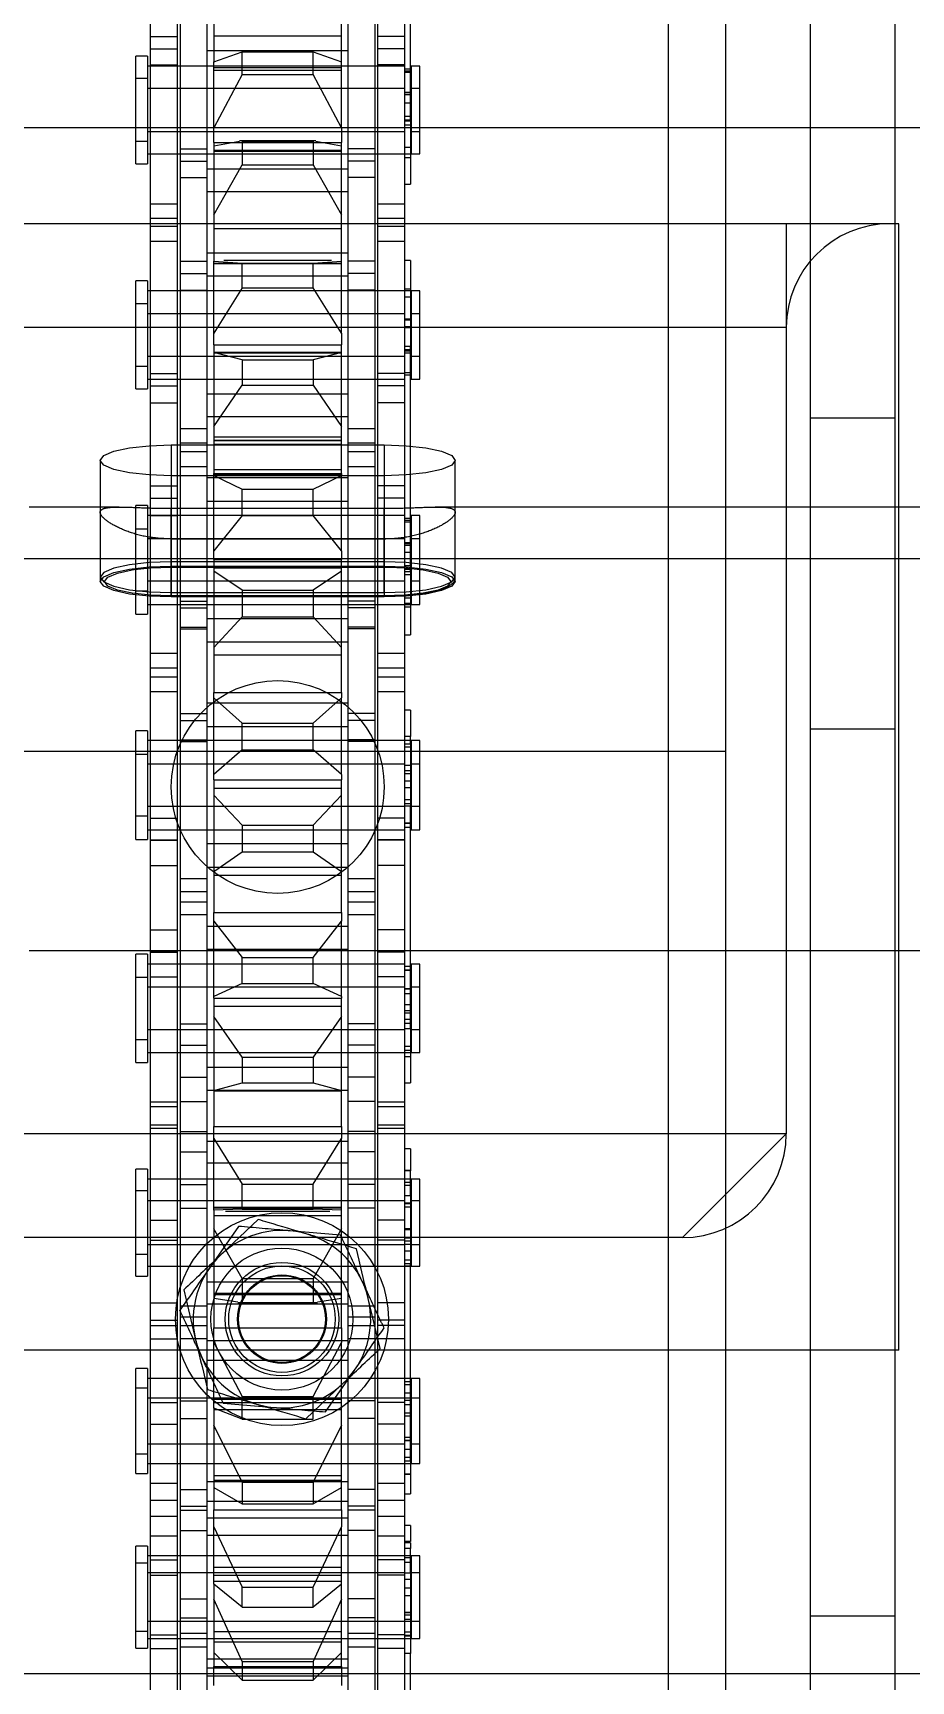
# Model space of a CAD drawing. Header units: metres. Extents: x 0 to 63075, y 0 to 44550.
# Drawn here: x 14010 to 14059.4, y 27252.7 to 27345.6 of the extents above; entities that cross this region are included whole.
import ezdxf

# ---------------------------------------------------------------- set-up
doc = ezdxf.new("R2010")
doc.units = ezdxf.units.M
doc.header["$LTSCALE"] = 75
doc.linetypes.add('HIDDEN2', pattern=[4.7625, 3.175, -1.5875])
for name, color, linetype in [('SDM', 7, 'Continuous'), ('SL1', 8, 'Continuous'), ('SL4', 4, 'Continuous'), ('ST1', 7, 'HIDDEN2')]:
    doc.layers.add(name, color=color, linetype=linetype)

# ---------------------------------------------------------------- blocks, each defined once
blk = doc.blocks.new('A$C1d93b9d1')
at = {"layer": 'SL1'}
for p, q in [((6031.727, 3037.4), (5581.727, 3037.4)), ((6031.727, 3037.4), (5581.727, 3037.4)), ((6031.727, 3013.1), (5581.727, 3013.1)), ((6031.727, 3013.1), (5581.727, 3013.1))]:
    blk.add_line(p, q, dxfattribs=at)
blk = doc.blocks.new('A$C429c7d53')
at = {"layer": 'SL4'}
for p, q in [((328.24, 215), (328.24, 1004.763)), ((337.765, 1004.763), (337.765, 54.76)), ((328.24, 215), (263, 215)), ((328.24, 59.76), (328.24, 215)), ((301.9, 188.616), (299.803, 186.632)), ((297.707, 184.647), (298.377, 181.839)), ((308.773, 181.353), (308.103, 184.161)), ((304.58, 177.384), (306.677, 179.368))]:
    blk.add_line(p, q, dxfattribs=at)
for start, end in [(73.42102, 133.42102), (13.42102, 73.42102), (133.42102, 193.42102), (313.42102, 13.42102), (193.42102, 253.42102), (253.42102, 313.42102)]:
    blk.add_arc((303.24, 183), 5, start, end, dxfattribs=at)
for points, knots in [([(304.667, 187.792), (303.928, 188.012), (302.991, 188.291), (302.09, 188.559), (301.9, 188.616)], [0, 0, 0, 0, 0.788999, 1, 1, 1, 1]), ([(307.433, 186.968), (306.732, 187.177), (305.82, 187.449), (304.884, 187.728), (304.667, 187.792)], [0, 0, 0, 0, 0.768151, 1, 1, 1, 1]), ([(308.103, 184.161), (308.088, 184.227), (307.861, 185.175), (307.64, 186.104), (307.433, 186.968)], [0, 0, 0, 0, 0.070201, 1, 1, 1, 1]), ([(299.803, 186.632), (299.754, 186.585), (299.045, 185.915), (298.352, 185.258), (297.707, 184.647)], [0, 0, 0, 0, 0.070201, 1, 1, 1, 1]), ([(298.377, 181.839), (298.392, 181.773), (298.619, 180.825), (298.84, 179.896), (299.047, 179.032)], [0, 0, 0, 0, 0.070201, 1, 1, 1, 1]), ([(306.677, 179.368), (306.726, 179.415), (307.435, 180.085), (308.128, 180.742), (308.773, 181.353)], [0, 0, 0, 0, 0.070201, 1, 1, 1, 1]), ([(299.047, 179.032), (299.237, 178.975), (300.138, 178.707), (301.074, 178.428), (301.813, 178.208)], [0, 0, 0, 0, 0.2110008, 1, 1, 1, 1]), ([(301.813, 178.208), (302.03, 178.143), (302.967, 177.865), (303.879, 177.593), (304.58, 177.384)], [0, 0, 0, 0, 0.231849, 1, 1, 1, 1])]:
    blk.add_open_spline(points, degree=3, knots=knots, dxfattribs=at)
at = {"layer": 'ST1'}
for p, q in [((325.003, 1004.763), (325.003, 4.763)), ((328.24, 215), (328.24, 1004.763)), ((333.003, 1004.763), (333.003, 4.763)), ((310.489, 250.537), (310.489, 263.237)), ((295.843, 253.712), (295.843, 260.062)), ((297.363, 253.712), (297.363, 260.062)), ((299.4, 259.668), (299.4, 253.873)), ((306.6, 253.873), (306.6, 259.668)), ((308.637, 253.712), (308.637, 260.062)), ((310.157, 253.712), (310.157, 260.062)), ((297.515, 247.362), (297.515, 256.457)), ((299.035, 247.362), (299.035, 256.457)), ((306.965, 247.362), (306.965, 256.457)), ((308.485, 247.362), (308.485, 256.457)), ((295.843, 255.314), (297.363, 255.314)), ((295.843, 254.619), (297.363, 254.619)), ((299.4, 255.337), (306.6, 255.337)), ((310.157, 255.314), (308.637, 255.314)), ((310.157, 254.619), (308.637, 254.619)), ((295, 252.935), (295, 254.197)), ((295.659, 254.197), (295, 254.197)), ((295.659, 254.197), (295.659, 252.935)), ((310.157, 253.644), (295.659, 253.644)), ((295.843, 253.712), (297.363, 253.712)), ((295.843, 244.617), (295.843, 253.712)), ((297.363, 253.644), (295.843, 253.644)), ((297.363, 244.617), (297.363, 253.712)), ((299.035, 253.644), (297.515, 253.644)), ((306.965, 254.497), (299.035, 254.497)), ((306.965, 253.644), (299.035, 253.644)), ((299.4, 253.873), (301, 254.45)), ((299.4, 250.151), (299.4, 253.873)), ((301, 253.158), (301, 254.45)), ((301, 254.45), (305, 254.45)), ((305, 253.158), (305, 254.45)), ((305, 254.45), (306.6, 253.873)), ((306.6, 250.151), (306.6, 253.873)), ((308.485, 253.644), (306.965, 253.644)), ((310.157, 253.712), (308.637, 253.712)), ((308.637, 244.617), (308.637, 253.712)), ((310.157, 253.644), (308.637, 253.644)), ((310.157, 244.617), (310.157, 253.712)), ((310.526, 253.644), (310.526, 252.382)), ((311, 253.644), (310.526, 253.644)), ((311, 252.382), (311, 253.644)), ((295, 248.138), (295, 252.935)), ((295.659, 252.935), (295, 252.935)), ((295.659, 252.935), (295.659, 248.138)), ((299.4, 253.562), (306.6, 253.562)), ((299.4, 253.415), (306.6, 253.415)), ((301, 253.158), (299.4, 250.151)), ((301, 253.158), (305, 253.158)), ((306.6, 250.151), (305, 253.158)), ((310.489, 253.475), (310.157, 253.475)), ((310.489, 253.352), (310.157, 253.352)), ((310.526, 253.275), (310.157, 253.275)), ((310.157, 252.382), (295.659, 252.382)), ((297.363, 252.382), (295.843, 252.382)), ((299.035, 252.382), (297.515, 252.382)), ((306.965, 252.382), (299.035, 252.382)), ((308.485, 252.382), (306.965, 252.382)), ((310.157, 252.382), (308.637, 252.382)), ((310.489, 252.156), (310.157, 252.156)), ((310.489, 252.046), (310.157, 252.046)), ((310.526, 252.013), (310.157, 252.013)), ((310.526, 252.382), (310.526, 248.692)), ((311, 252.382), (310.526, 252.382)), ((311, 248.692), (311, 252.382)), ((310.489, 251.552), (310.157, 251.552)), ((295.659, 249.954), (310.157, 249.954)), ((295.843, 249.954), (297.363, 249.954)), ((297.515, 249.954), (299.035, 249.954)), ((299.035, 249.954), (306.965, 249.954)), ((299.4, 249.324), (299.4, 250.151)), ((306.6, 250.151), (306.6, 249.324)), ((306.965, 249.954), (308.485, 249.954)), ((308.637, 249.954), (310.157, 249.954)), ((310.489, 250.797), (310.157, 250.797)), ((310.489, 250.592), (310.157, 250.592)), ((310.489, 250.537), (310.157, 250.537)), ((310.157, 250.323), (310.526, 250.323)), ((310.489, 250.537), (310.489, 246.985)), ((310.526, 249.954), (311, 249.954)), ((295, 249.4), (295.659, 249.4)), ((300.857, 249.39), (299.4, 249.132)), ((299.4, 249.324), (306.6, 249.324)), ((299.4, 249.324), (299.4, 242.641)), ((305.143, 249.419), (300.857, 249.419)), ((301, 249.416), (305, 249.416)), ((301, 249.416), (301, 248.068)), ((305, 249.416), (305, 248.068)), ((306.6, 249.132), (305.143, 249.39)), ((306.6, 242.641), (306.6, 249.324)), ((310.157, 249.061), (310.526, 249.061)), ((295, 248.138), (295.659, 248.138)), ((295.659, 248.692), (310.157, 248.692)), ((295.843, 248.692), (297.363, 248.692)), ((297.515, 248.979), (299.035, 248.979)), ((297.515, 248.692), (299.035, 248.692)), ((297.515, 248.284), (299.035, 248.284)), ((299.035, 248.692), (306.965, 248.692)), ((299.4, 248.909), (306.6, 248.909)), ((299.4, 248.834), (306.6, 248.834)), ((299.4, 245.251), (301, 248.068)), ((301, 248.068), (305, 248.068)), ((305, 248.068), (306.6, 245.251)), ((308.485, 248.979), (306.965, 248.979)), ((306.965, 248.692), (308.485, 248.692)), ((308.485, 248.284), (306.965, 248.284)), ((308.637, 248.692), (310.489, 248.692)), ((310.489, 248.678), (310.157, 248.678)), ((310.489, 248.473), (310.157, 248.473)), ((310.526, 248.692), (311, 248.692)), ((297.515, 247.362), (299.035, 247.362)), ((297.515, 241.012), (297.515, 247.362)), ((299.035, 247.839), (306.965, 247.839)), ((299.035, 241.012), (299.035, 247.362)), ((308.485, 247.362), (306.965, 247.362)), ((306.965, 241.012), (306.965, 247.362)), ((308.485, 241.012), (308.485, 247.362)), ((299.035, 246.577), (306.965, 246.577)), ((310.157, 246.985), (310.489, 246.985)), ((295.843, 245.879), (297.363, 245.879)), ((308.637, 245.879), (310.157, 245.879)), ((338, 244.75), (262.765, 244.75)), ((297.363, 245.05), (295.843, 245.05)), ((295.843, 243.757), (295.843, 244.617)), ((295.843, 244.617), (297.363, 244.617)), ((297.363, 243.757), (297.363, 244.617)), ((299.4, 244.49), (306.6, 244.49)), ((310.157, 245.05), (308.637, 245.05)), ((308.637, 243.757), (308.637, 244.617)), ((308.637, 244.617), (310.157, 244.617)), ((310.157, 243.757), (310.157, 244.617)), ((331.65, 244.75), (331.65, 238.9)), ((338, 181.25), (338, 244.75)), ((295.843, 234.662), (295.843, 243.757)), ((297.363, 243.757), (295.843, 243.757)), ((297.363, 234.662), (297.363, 243.757)), ((308.637, 234.662), (308.637, 243.757)), ((310.157, 243.757), (308.637, 243.757)), ((310.157, 234.662), (310.157, 243.757)), ((297.515, 242.644), (299.035, 242.644)), ((306.965, 243.09), (299.035, 243.09)), ((299.4, 242.641), (301, 242.538)), ((299.4, 238.587), (299.4, 242.641)), ((299.4, 242.534), (306.6, 242.534)), ((299.4, 242.517), (306.6, 242.517)), ((306.038, 242.683), (299.962, 242.683)), ((301, 241.13), (301, 242.538)), ((301, 242.538), (305, 242.538)), ((305, 242.538), (306.6, 242.641)), ((305, 241.13), (305, 242.538)), ((306.6, 238.587), (306.6, 242.641)), ((308.485, 242.644), (306.965, 242.644)), ((310.489, 242.682), (310.157, 242.682)), ((310.489, 242.682), (310.489, 241.068)), ((297.515, 241.95), (299.035, 241.95)), ((306.965, 241.797), (299.035, 241.797)), ((308.485, 241.95), (306.965, 241.95)), ((295, 240.235), (295, 241.528)), ((295.659, 241.528), (295, 241.528)), ((295.659, 241.528), (295.659, 240.235)), ((310.157, 240.975), (295.659, 240.975)), ((297.363, 240.975), (295.843, 240.975)), ((297.515, 241.012), (299.035, 241.012)), ((297.515, 231.917), (297.515, 241.012)), ((299.035, 240.975), (297.515, 240.975)), ((299.035, 231.917), (299.035, 241.012)), ((306.965, 240.975), (299.035, 240.975)), ((301, 241.13), (299.4, 238.587)), ((301, 241.13), (305, 241.13)), ((306.6, 238.587), (305, 241.13)), ((308.485, 241.012), (306.965, 241.012)), ((306.965, 231.917), (306.965, 241.012)), ((308.485, 240.975), (306.965, 240.975)), ((308.485, 231.917), (308.485, 241.012)), ((310.489, 240.975), (308.637, 240.975)), ((310.489, 241.068), (310.157, 241.068)), ((310.489, 241.068), (310.489, 237.837)), ((310.526, 240.975), (310.526, 239.682)), ((311, 240.975), (310.526, 240.975)), ((311, 239.682), (311, 240.975)), ((295, 235.438), (295, 240.235)), ((295.659, 240.235), (295, 240.235)), ((295.659, 240.235), (295.659, 235.438)), ((310.526, 240.606), (310.157, 240.606)), ((331.65, 238.9), (54.35, 238.9)), ((310.157, 239.682), (295.659, 239.682)), ((297.363, 239.682), (295.843, 239.682)), ((299.035, 239.682), (297.515, 239.682)), ((306.965, 239.682), (299.035, 239.682)), ((308.485, 239.682), (306.965, 239.682)), ((310.157, 239.682), (308.637, 239.682)), ((310.489, 239.377), (310.157, 239.377)), ((310.526, 239.313), (310.157, 239.313)), ((310.489, 238.944), (310.157, 238.944)), ((310.489, 238.883), (310.157, 238.883)), ((310.526, 239.682), (310.526, 235.992)), ((311, 239.682), (310.526, 239.682)), ((311, 235.992), (311, 239.682)), ((331.65, 238.9), (331.65, 193.45)), ((299.4, 237.918), (299.4, 238.587)), ((299.4, 237.918), (306.6, 237.918)), ((299.4, 237.918), (299.4, 230.663)), ((306.6, 238.587), (306.6, 237.918)), ((306.6, 230.663), (306.6, 237.918)), ((295.659, 237.285), (310.157, 237.285)), ((295.843, 237.285), (297.363, 237.285)), ((297.515, 237.285), (299.035, 237.285)), ((299.035, 237.285), (306.965, 237.285)), ((306.6, 237.488), (299.4, 237.488)), ((301, 237.089), (299.4, 237.486)), ((299.4, 237.47), (306.6, 237.47)), ((301, 237.089), (305, 237.089)), ((301, 237.089), (301, 235.645)), ((306.6, 237.486), (305, 237.089)), ((305, 237.089), (305, 235.645)), ((306.965, 237.285), (308.485, 237.285)), ((308.637, 237.285), (310.157, 237.285)), ((310.489, 237.837), (310.157, 237.837)), ((310.157, 237.654), (310.526, 237.654)), ((310.489, 237.576), (310.157, 237.576)), ((310.489, 237.453), (310.157, 237.453)), ((310.489, 225.137), (310.489, 237.837)), ((310.526, 237.285), (311, 237.285)), ((295, 236.731), (295.659, 236.731)), ((295.659, 235.992), (310.157, 235.992)), ((295.843, 236.31), (297.363, 236.31)), ((295.843, 235.992), (297.363, 235.992)), ((297.515, 235.992), (299.035, 235.992)), ((299.035, 235.992), (306.965, 235.992)), ((306.965, 235.992), (308.485, 235.992)), ((310.157, 236.31), (308.637, 236.31)), ((308.637, 235.992), (310.157, 235.992)), ((310.157, 236.361), (310.526, 236.361)), ((310.489, 236.218), (310.157, 236.218)), ((310.526, 235.992), (311, 235.992)), ((295, 235.438), (295.659, 235.438)), ((295.843, 235.615), (297.363, 235.615)), ((299.035, 235.17), (306.965, 235.17)), ((299.4, 233.329), (301, 235.645)), ((301, 235.645), (305, 235.645)), ((305, 235.645), (306.6, 233.329)), ((310.157, 235.615), (308.637, 235.615)), ((295.843, 234.662), (297.363, 234.662)), ((295.843, 228.312), (295.843, 234.662)), ((297.363, 228.312), (297.363, 234.662)), ((310.157, 234.662), (308.637, 234.662)), ((308.637, 228.312), (308.637, 234.662)), ((310.157, 228.312), (310.157, 234.662)), ((297.515, 233.21), (299.035, 233.21)), ((299.035, 233.877), (306.965, 233.877)), ((306.965, 233.21), (308.485, 233.21)), ((337.765, 233.783), (333.003, 233.783)), ((297, 232.281), (297, 225.447)), ((297, 232.281), (309, 232.281)), ((299.035, 232.38), (297.515, 232.38)), ((299.4, 232.736), (306.6, 232.736)), ((306.6, 232.526), (299.4, 232.526)), ((306.6, 232.52), (299.4, 232.52)), ((299.4, 232.33), (306.6, 232.33)), ((308.485, 232.38), (306.965, 232.38)), ((309, 232.281), (309, 225.447)), ((293, 231.414), (293, 224.581)), ((297.515, 231.057), (297.515, 231.917)), ((297.515, 231.917), (299.035, 231.917)), ((299.035, 231.057), (299.035, 231.917)), ((306.965, 231.057), (306.965, 231.917)), ((306.965, 231.917), (308.485, 231.917)), ((308.485, 231.057), (308.485, 231.917)), ((313, 224.581), (313, 231.414)), ((309, 230.547), (297, 230.547)), ((297, 230.547), (297, 223.768)), ((297.515, 221.921), (297.515, 231.057)), ((299.035, 231.057), (297.515, 231.057)), ((299.035, 221.921), (299.035, 231.057)), ((306.965, 230.42), (299.035, 230.42)), ((299.4, 230.894), (306.6, 230.894)), ((299.4, 230.663), (306.6, 230.663)), ((299.4, 230.561), (299.4, 230.663)), ((306.6, 230.596), (299.4, 230.596)), ((299.4, 230.561), (301, 229.781)), ((299.4, 226.305), (299.4, 230.561)), ((305, 229.781), (306.6, 230.561)), ((306.6, 230.663), (306.6, 230.561)), ((306.6, 226.305), (306.6, 230.561)), ((306.965, 221.921), (306.965, 231.057)), ((308.485, 231.057), (306.965, 231.057)), ((308.485, 221.921), (308.485, 231.057)), ((309, 230.547), (309, 223.768)), ((295.843, 229.975), (297.363, 229.975)), ((301, 228.304), (301, 229.781)), ((301, 229.781), (305, 229.781)), ((305, 228.304), (305, 229.781)), ((310.157, 229.975), (308.637, 229.975)), ((294.064, 228.783), (289, 228.783)), ((295, 227.535), (295, 228.859)), ((295.659, 228.859), (295, 228.859)), ((295.659, 228.859), (295.659, 227.535)), ((295.843, 229.28), (297.363, 229.28)), ((297, 228.711), (309, 228.711)), ((297, 225.691), (297, 228.711)), ((306.965, 229.097), (299.035, 229.097)), ((299.4, 228.711), (306.6, 228.711)), ((310.157, 229.28), (308.637, 229.28)), ((309, 225.691), (309, 228.711)), ((380.565, 228.783), (311.869, 228.783)), ((293, 228.485), (293, 224.825)), ((310.157, 228.305), (295.659, 228.305)), ((295.843, 228.312), (297.363, 228.312)), ((295.843, 219.217), (295.843, 228.312)), ((297.363, 228.305), (295.843, 228.305)), ((297.363, 219.217), (297.363, 228.312)), ((299.035, 228.305), (297.515, 228.305)), ((306.965, 228.305), (299.035, 228.305)), ((301, 228.304), (299.4, 226.305)), ((301, 228.304), (305, 228.304)), ((306.6, 226.305), (305, 228.304)), ((308.485, 228.305), (306.965, 228.305)), ((310.157, 228.312), (308.637, 228.312)), ((308.637, 219.217), (308.637, 228.312)), ((310.157, 228.305), (308.637, 228.305)), ((310.157, 219.217), (310.157, 228.312)), ((310.489, 228.137), (310.157, 228.137)), ((310.489, 228.014), (310.157, 228.014)), ((310.526, 227.936), (310.157, 227.936)), ((310.526, 228.305), (310.526, 226.982)), ((311, 228.305), (310.526, 228.305)), ((311, 226.982), (311, 228.305)), ((313, 224.825), (313, 228.485)), ((295, 222.738), (295, 227.535)), ((295.659, 227.535), (295, 227.535)), ((295.659, 227.535), (295.659, 222.738)), ((310.157, 226.982), (295.659, 226.982)), ((297.363, 226.982), (295.843, 226.982)), ((309, 226.977), (297, 226.977)), ((297, 223.958), (297, 226.977)), ((299.035, 226.982), (297.515, 226.982)), ((306.965, 226.982), (299.035, 226.982)), ((306.6, 226.977), (299.4, 226.977)), ((308.485, 226.982), (306.965, 226.982)), ((310.157, 226.982), (308.637, 226.982)), ((309, 223.958), (309, 226.977)), ((310.489, 226.756), (310.157, 226.756)), ((310.489, 226.707), (310.157, 226.707)), ((310.526, 226.982), (310.526, 223.292)), ((311, 226.982), (310.526, 226.982)), ((311, 223.292), (311, 226.982)), ((299.4, 225.817), (299.4, 226.305)), ((299.4, 225.817), (306.6, 225.817)), ((299.4, 225.817), (299.4, 218.329)), ((306.6, 226.305), (306.6, 225.817)), ((306.6, 218.329), (306.6, 225.817)), ((310.526, 226.613), (310.157, 226.613)), ((310.489, 226.213), (310.157, 226.213)), ((297, 225.393), (297, 225.691)), ((309, 225.691), (297, 225.691)), ((297, 225.447), (309, 225.447)), ((297, 225.393), (309, 225.393)), ((299.4, 225.35), (306.6, 225.35)), ((301, 224.093), (299.4, 225.159)), ((306.6, 225.159), (305, 224.093)), ((309, 225.691), (309, 225.393)), ((309, 225.393), (309.72, 225.378)), ((310.489, 225.459), (310.157, 225.459)), ((310.489, 225.253), (310.157, 225.253)), ((310.489, 225.137), (310.157, 225.137)), ((310.157, 224.984), (310.526, 224.984)), ((310.489, 225.137), (310.489, 221.585)), ((295, 224.062), (295.659, 224.062)), ((295.659, 224.615), (310.157, 224.615)), ((295.843, 224.615), (297.363, 224.615)), ((297, 223.958), (309, 223.958)), ((297, 223.768), (297, 223.958)), ((297.515, 224.615), (299.035, 224.615)), ((299.035, 224.615), (306.965, 224.615)), ((301, 224.093), (301, 222.599)), ((301, 224.093), (305, 224.093)), ((305, 224.093), (305, 222.599)), ((306.965, 224.615), (308.485, 224.615)), ((308.637, 224.615), (310.157, 224.615)), ((309, 223.958), (309, 223.768)), ((310.526, 224.615), (311, 224.615)), ((295.659, 223.292), (310.157, 223.292)), ((295.843, 223.292), (297.363, 223.292)), ((297, 223.768), (297, 223.762)), ((309, 223.768), (297, 223.768)), ((297, 223.762), (309, 223.762)), ((297, 223.762), (297, 223.714)), ((309, 223.714), (297, 223.714)), ((297.515, 223.482), (299.035, 223.482)), ((297.515, 223.292), (299.035, 223.292)), ((297.515, 223.094), (299.035, 223.094)), ((299.035, 223.292), (306.965, 223.292)), ((308.485, 223.482), (306.965, 223.482)), ((306.965, 223.292), (308.485, 223.292)), ((308.485, 223.094), (306.965, 223.094)), ((308.637, 223.292), (310.489, 223.292)), ((309, 223.762), (309, 223.768)), ((309, 223.762), (309, 223.714)), ((310.157, 223.661), (310.526, 223.661)), ((310.489, 223.34), (310.157, 223.34)), ((310.489, 223.135), (310.157, 223.135)), ((310.526, 223.292), (311, 223.292)), ((295, 222.738), (295.659, 222.738)), ((299.035, 222.5), (306.965, 222.5)), ((299.4, 220.858), (301, 222.599)), ((301, 222.599), (305, 222.599)), ((305, 222.599), (306.6, 220.858)), ((297.515, 222.003), (299.035, 222.003)), ((297.515, 221.921), (299.035, 221.921)), ((297.515, 215.571), (297.515, 221.921)), ((299.035, 215.571), (299.035, 221.921)), ((299.035, 221.177), (306.965, 221.177)), ((308.485, 222.003), (306.965, 222.003)), ((308.485, 221.921), (306.965, 221.921)), ((306.965, 215.571), (306.965, 221.921)), ((308.485, 215.571), (308.485, 221.921)), ((310.157, 221.585), (310.489, 221.585)), ((295.843, 220.54), (297.363, 220.54)), ((299.4, 220.453), (306.6, 220.453)), ((308.637, 220.54), (310.157, 220.54)), ((297.363, 219.69), (295.843, 219.69)), ((310.157, 219.69), (308.637, 219.69)), ((295.843, 218.357), (295.843, 219.217)), ((295.843, 219.217), (297.363, 219.217)), ((295.843, 208.578), (295.843, 218.357)), ((297.363, 218.357), (295.843, 218.357)), ((297.363, 218.357), (297.363, 219.217)), ((297.363, 208.578), (297.363, 218.357)), ((308.637, 218.357), (308.637, 219.217)), ((308.637, 219.217), (310.157, 219.217)), ((308.637, 208.578), (308.637, 218.357)), ((310.157, 218.357), (308.637, 218.357)), ((310.157, 218.357), (310.157, 219.217)), ((310.157, 208.578), (310.157, 218.357)), ((306.965, 217.73), (299.035, 217.73)), ((299.4, 218.329), (306.6, 218.329)), ((299.4, 218.022), (299.4, 218.329)), ((299.4, 218.022), (301, 216.591)), ((299.4, 213.702), (299.4, 218.022)), ((305, 216.591), (306.6, 218.022)), ((306.6, 218.329), (306.6, 218.022)), ((306.6, 213.702), (306.6, 218.022)), ((297.515, 217.136), (299.035, 217.136)), ((297.515, 216.749), (299.035, 216.749)), ((301, 215.091), (301, 216.591)), ((301, 216.591), (305, 216.591)), ((305, 215.091), (305, 216.591)), ((308.485, 217.136), (306.965, 217.136)), ((308.485, 216.749), (306.965, 216.749)), ((310.489, 217.322), (310.157, 217.322)), ((310.489, 217.322), (310.489, 215.847)), ((295, 214.811), (295, 216.168)), ((295.659, 216.168), (295, 216.168)), ((295.659, 216.168), (295.659, 214.836)), ((310.157, 215.615), (295.659, 215.615)), ((297.363, 215.615), (295.843, 215.615)), ((297.515, 215.653), (299.035, 215.653)), ((299.035, 215.615), (297.515, 215.615)), ((297.515, 215.571), (299.035, 215.571)), ((297.515, 206.517), (297.515, 215.571)), ((306.965, 216.397), (299.035, 216.397)), ((306.965, 215.615), (299.035, 215.615)), ((299.035, 206.517), (299.035, 215.571)), ((308.485, 215.653), (306.965, 215.653)), ((308.485, 215.615), (306.965, 215.615)), ((308.485, 215.571), (306.965, 215.571)), ((306.965, 206.517), (306.965, 215.571)), ((308.485, 206.517), (308.485, 215.571)), ((310.489, 215.615), (308.637, 215.615)), ((310.489, 215.847), (310.157, 215.847)), ((310.489, 215.423), (310.489, 215.847)), ((310.526, 215.615), (310.526, 214.282)), ((311, 215.615), (310.526, 215.615)), ((311, 214.263), (311, 215.615)), ((333.003, 216.283), (337.765, 216.283)), ((295, 214.811), (295, 214.836)), ((295.659, 214.836), (295, 214.836)), ((295, 210.039), (295, 214.811)), ((295.659, 214.836), (295.659, 210.039)), ((301, 215.091), (299.4, 213.702)), ((301, 215.091), (305, 215.091)), ((306.6, 213.702), (305, 215.091)), ((310.489, 215.423), (310.157, 215.423)), ((310.526, 215.246), (310.157, 215.246)), ((310.489, 215.423), (310.489, 211.927)), ((310.157, 214.282), (295.659, 214.282)), ((297.363, 214.282), (295.843, 214.282)), ((299.035, 214.282), (297.515, 214.282)), ((306.965, 214.282), (299.035, 214.282)), ((299.4, 213.409), (299.4, 213.702)), ((306.6, 213.702), (306.6, 213.409)), ((308.485, 214.282), (306.965, 214.282)), ((310.157, 214.282), (308.637, 214.282)), ((310.489, 214.214), (310.157, 214.214)), ((310.526, 213.913), (310.157, 213.913)), ((310.489, 213.745), (310.157, 213.745)), ((310.526, 214.282), (310.526, 210.592)), ((311, 214.282), (310.526, 214.282)), ((311, 214.263), (311, 214.282)), ((311, 210.592), (311, 214.263)), ((299.4, 213.409), (306.6, 213.409)), ((299.4, 213.409), (299.4, 205.929)), ((299.4, 212.939), (306.6, 212.939)), ((306.6, 205.929), (306.6, 213.409)), ((310.489, 213.326), (310.157, 213.326)), ((310.489, 213.321), (310.157, 213.321)), ((310.489, 212.947), (310.157, 212.947)), ((295.659, 211.925), (310.157, 211.925)), ((295.843, 211.925), (297.363, 211.925)), ((297.515, 211.925), (299.035, 211.925)), ((299.035, 211.925), (306.965, 211.925)), ((301, 210.846), (299.4, 212.546)), ((306.6, 212.546), (305, 210.846)), ((306.965, 211.925), (308.485, 211.925)), ((308.637, 211.925), (310.157, 211.925)), ((310.157, 212.294), (310.526, 212.294)), ((310.489, 212.274), (310.157, 212.274)), ((310.489, 212.053), (310.157, 212.053)), ((310.489, 211.927), (310.157, 211.927)), ((310.489, 199.359), (310.489, 211.927)), ((310.526, 211.925), (311, 211.925)), ((295, 211.371), (295.659, 211.371)), ((295.843, 211.244), (297.363, 211.244)), ((310.157, 211.244), (308.637, 211.244)), ((310.489, 210.962), (310.157, 210.962)), ((310.157, 210.961), (310.526, 210.961)), ((295, 210.039), (295.659, 210.039)), ((295.659, 210.592), (310.157, 210.592)), ((295.843, 210.592), (297.363, 210.592)), ((295.843, 210.012), (297.363, 210.012)), ((295.843, 209.996), (297.363, 209.996)), ((297.515, 210.592), (299.035, 210.592)), ((299.035, 210.592), (306.965, 210.592)), ((301, 210.846), (301, 209.351)), ((301, 210.846), (305, 210.846)), ((305, 210.846), (305, 209.351)), ((306.965, 210.592), (308.485, 210.592)), ((308.637, 210.592), (310.157, 210.592)), ((310.157, 210.012), (308.637, 210.012)), ((310.157, 209.996), (308.637, 209.996)), ((310.489, 210.708), (310.157, 210.708)), ((310.526, 210.592), (311, 210.592)), ((299.035, 209.81), (306.965, 209.81)), ((299.4, 208.241), (301, 209.351)), ((301, 209.351), (305, 209.351)), ((305, 209.351), (306.6, 208.241)), ((295.843, 208.578), (297.363, 208.578)), ((295.843, 202.294), (295.843, 208.578)), ((297.363, 202.294), (297.363, 208.578)), ((299.035, 208.477), (306.965, 208.477)), ((310.157, 208.578), (308.637, 208.578)), ((308.637, 202.294), (308.637, 208.578)), ((310.157, 202.294), (310.157, 208.578)), ((297.515, 207.85), (299.035, 207.85)), ((299.4, 208.036), (306.6, 208.036)), ((306.965, 207.85), (308.485, 207.85)), ((299.035, 207.089), (297.515, 207.089)), ((297.515, 205.789), (297.515, 206.517)), ((297.515, 206.517), (299.035, 206.517)), ((299.035, 205.789), (299.035, 206.517)), ((308.485, 207.089), (306.965, 207.089)), ((306.965, 205.789), (306.965, 206.517)), ((306.965, 206.517), (308.485, 206.517)), ((308.485, 205.789), (308.485, 206.517)), ((297.515, 195.27), (297.515, 205.789)), ((299.035, 205.789), (297.515, 205.789)), ((299.035, 195.27), (299.035, 205.789)), ((299.4, 205.929), (306.6, 205.929)), ((299.4, 205.428), (299.4, 205.929)), ((299.4, 205.428), (301, 203.391)), ((299.4, 201.182), (299.4, 205.428)), ((305, 203.391), (306.6, 205.428)), ((306.6, 205.929), (306.6, 205.428)), ((306.6, 201.182), (306.6, 205.428)), ((306.965, 195.27), (306.965, 205.789)), ((308.485, 205.789), (306.965, 205.789)), ((308.485, 195.27), (308.485, 205.789)), ((295.843, 204.944), (297.363, 204.944)), ((306.965, 205.129), (299.035, 205.129)), ((310.157, 204.944), (308.637, 204.944)), ((289, 203.783), (380.565, 203.783)), ((295, 202.242), (295, 203.568)), ((295.659, 203.568), (295, 203.568)), ((295.659, 203.568), (295.659, 202.242)), ((295.843, 203.728), (297.363, 203.728)), ((295.843, 203.695), (297.363, 203.695)), ((306.965, 203.829), (299.035, 203.829)), ((299.4, 203.783), (306.6, 203.783)), ((310.157, 203.728), (308.637, 203.728)), ((310.157, 203.695), (308.637, 203.695)), ((310.157, 203.014), (295.659, 203.014)), ((297.363, 203.014), (295.843, 203.014)), ((299.035, 203.014), (297.515, 203.014)), ((306.965, 203.014), (299.035, 203.014)), ((301, 201.917), (301, 203.391)), ((301, 203.391), (305, 203.391)), ((305, 201.917), (305, 203.391)), ((308.485, 203.014), (306.965, 203.014)), ((310.157, 203.014), (308.637, 203.014)), ((310.489, 202.886), (310.157, 202.886)), ((310.489, 202.665), (310.157, 202.665)), ((310.526, 202.645), (310.157, 202.645)), ((310.526, 203.014), (310.526, 201.714)), ((311, 203.014), (310.526, 203.014)), ((311, 201.695), (311, 203.014)), ((295, 202.242), (295, 202.267)), ((295.659, 202.267), (295, 202.267)), ((295, 197.47), (295, 202.242)), ((295.659, 202.267), (295.659, 197.47)), ((310.157, 201.714), (295.659, 201.714)), ((295.843, 202.294), (297.363, 202.294)), ((295.843, 193.949), (295.843, 202.294)), ((297.363, 201.714), (295.843, 201.714)), ((297.363, 193.949), (297.363, 202.294)), ((299.035, 201.714), (297.515, 201.714)), ((306.965, 201.714), (299.035, 201.714)), ((301, 201.917), (299.4, 201.182)), ((301, 201.917), (305, 201.917)), ((306.6, 201.182), (305, 201.917)), ((308.485, 201.714), (306.965, 201.714)), ((310.157, 202.294), (308.637, 202.294)), ((308.637, 193.949), (308.637, 202.294)), ((310.157, 201.714), (308.637, 201.714)), ((310.157, 193.949), (310.157, 202.294)), ((310.489, 201.613), (310.157, 201.613)), ((310.526, 201.714), (310.526, 198.024)), ((311, 201.714), (310.526, 201.714)), ((311, 201.695), (311, 201.714)), ((311, 198.024), (311, 201.695)), ((299.4, 201.094), (299.4, 201.182)), ((299.4, 201.094), (306.6, 201.094)), ((299.4, 201.094), (299.4, 193.862)), ((306.6, 201.182), (306.6, 201.094)), ((306.6, 193.862), (306.6, 201.094)), ((310.489, 201.598), (310.157, 201.598)), ((310.526, 201.345), (310.157, 201.345)), ((310.489, 201.344), (310.157, 201.344)), ((310.489, 200.726), (310.157, 200.726)), ((299.4, 200.635), (306.6, 200.635)), ((301, 197.773), (299.4, 200.054)), ((306.6, 200.054), (305, 197.773)), ((310.489, 200.379), (310.157, 200.379)), ((310.489, 200.255), (310.157, 200.255)), ((310.489, 199.887), (310.157, 199.887)), ((295.659, 199.324), (310.157, 199.324)), ((295.843, 199.324), (297.363, 199.324)), ((297.515, 199.64), (299.035, 199.64)), ((297.515, 199.324), (299.035, 199.324)), ((299.035, 199.324), (306.965, 199.324)), ((308.485, 199.64), (306.965, 199.64)), ((306.965, 199.324), (308.485, 199.324)), ((308.637, 199.324), (310.157, 199.324)), ((310.157, 199.693), (310.526, 199.693)), ((310.489, 199.359), (310.157, 199.359)), ((310.489, 199.359), (310.489, 196.317)), ((310.526, 199.324), (311, 199.324)), ((295, 198.771), (295.659, 198.771)), ((295.659, 198.024), (310.157, 198.024)), ((295.843, 198.024), (297.363, 198.024)), ((297.515, 198.447), (299.035, 198.447)), ((297.515, 198.024), (299.035, 198.024)), ((299.035, 198.024), (306.965, 198.024)), ((308.485, 198.447), (306.965, 198.447)), ((306.965, 198.024), (308.485, 198.024)), ((308.637, 198.024), (310.489, 198.024)), ((310.157, 198.393), (310.526, 198.393)), ((310.489, 198.148), (310.157, 198.148)), ((310.526, 198.024), (311, 198.024)), ((295, 197.47), (295.659, 197.47)), ((299.035, 197.209), (306.965, 197.209)), ((301, 197.773), (301, 196.325)), ((301, 197.773), (305, 197.773)), ((305, 197.773), (305, 196.325)), ((310.489, 197.78), (310.157, 197.78)), ((297.515, 196.641), (299.035, 196.641)), ((299.4, 195.882), (301, 196.325)), ((301, 196.325), (305, 196.325)), ((305, 196.325), (306.6, 195.882)), ((308.485, 196.641), (306.965, 196.641)), ((310.157, 196.317), (310.489, 196.317)), ((295.843, 195.249), (297.363, 195.249)), ((297.515, 195.27), (299.035, 195.27)), ((297.515, 189.249), (297.515, 195.27)), ((299.035, 195.909), (306.965, 195.909)), ((299.035, 189.249), (299.035, 195.27)), ((299.4, 195.884), (306.6, 195.884)), ((299.4, 195.875), (306.6, 195.875)), ((308.485, 195.27), (306.965, 195.27)), ((306.965, 189.249), (306.965, 195.27)), ((308.485, 189.249), (308.485, 195.27)), ((308.637, 195.249), (310.157, 195.249)), ((297.363, 194.975), (295.843, 194.975)), ((310.157, 194.975), (308.637, 194.975)), ((331.65, 193.45), (54.35, 193.45)), ((295.843, 193.748), (295.843, 193.949)), ((295.843, 193.949), (297.363, 193.949)), ((295.843, 182.637), (295.843, 193.748)), ((297.363, 193.748), (295.843, 193.748)), ((297.363, 193.748), (297.363, 193.949)), ((297.363, 182.637), (297.363, 193.748)), ((297.515, 193.583), (299.035, 193.583)), ((299.4, 193.862), (306.6, 193.862)), ((299.4, 193.182), (299.4, 193.862)), ((306.6, 193.862), (306.6, 193.182)), ((308.485, 193.583), (306.965, 193.583)), ((308.637, 193.748), (308.637, 193.949)), ((308.637, 193.949), (310.157, 193.949)), ((308.637, 182.637), (308.637, 193.748)), ((310.157, 193.748), (308.637, 193.748)), ((310.157, 193.748), (310.157, 193.949)), ((310.157, 182.637), (310.157, 193.748)), ((325.8, 187.6), (331.65, 193.45)), ((297.515, 192.427), (299.035, 192.427)), ((306.965, 193.015), (299.035, 193.015)), ((299.4, 193.182), (301, 190.605)), ((299.4, 189.146), (299.4, 193.182)), ((305, 190.605), (306.6, 193.182)), ((306.6, 189.146), (306.6, 193.182)), ((308.485, 192.427), (306.965, 192.427)), ((310.489, 192.607), (310.157, 192.607)), ((310.489, 192.607), (310.489, 191.37)), ((295, 190.226), (295, 191.453)), ((295.659, 191.453), (295, 191.453)), ((295.659, 191.453), (295.659, 190.226)), ((306.965, 191.788), (299.035, 191.788)), ((310.157, 190.9), (295.659, 190.9)), ((297.363, 190.9), (295.843, 190.9)), ((299.035, 190.9), (297.515, 190.9)), ((297.515, 190.584), (299.035, 190.584)), ((306.965, 190.9), (299.035, 190.9)), ((301, 189.204), (301, 190.605)), ((301, 190.605), (305, 190.605)), ((305, 189.204), (305, 190.605)), ((308.485, 190.9), (306.965, 190.9)), ((308.485, 190.584), (306.965, 190.584)), ((310.489, 190.9), (308.637, 190.9)), ((310.489, 191.38), (310.157, 191.38)), ((310.489, 191.37), (310.157, 191.37)), ((310.489, 190.708), (310.157, 190.708)), ((310.526, 190.531), (310.157, 190.531)), ((310.489, 191.38), (310.489, 191.37)), ((310.489, 189.947), (310.489, 191.37)), ((310.526, 190.9), (310.526, 189.673)), ((311, 190.9), (310.526, 190.9)), ((311, 189.673), (311, 190.9)), ((295, 189.929), (295, 190.226)), ((295.659, 190.226), (295, 190.226)), ((295, 185.429), (295, 189.929)), ((295.659, 190.226), (295.659, 189.929)), ((295.659, 189.929), (295.659, 185.429)), ((310.157, 189.673), (295.659, 189.673)), ((297.363, 189.673), (295.843, 189.673)), ((299.035, 189.673), (297.515, 189.673)), ((306.965, 189.673), (299.035, 189.673)), ((308.485, 189.673), (306.965, 189.673)), ((310.157, 189.673), (308.637, 189.673)), ((310.489, 189.947), (310.157, 189.947)), ((310.489, 189.541), (310.157, 189.541)), ((310.489, 189.947), (310.489, 186.115)), ((310.526, 189.673), (310.526, 185.983)), ((311, 189.673), (310.526, 189.673)), ((311, 189.444), (311, 189.673)), ((297.515, 189.249), (299.035, 189.249)), ((297.515, 181.908), (297.515, 189.249)), ((299.035, 181.908), (299.035, 189.249)), ((306.6, 189.288), (299.4, 189.288)), ((299.4, 189.266), (306.6, 189.266)), ((301, 189.204), (299.4, 189.146)), ((299.4, 189.146), (299.4, 182.516)), ((299.4, 188.834), (306.6, 188.834)), ((300.067, 189.086), (305.933, 189.086)), ((301, 189.204), (305, 189.204)), ((306.6, 189.146), (305, 189.204)), ((306.6, 182.516), (306.6, 189.146)), ((308.485, 189.249), (306.965, 189.249)), ((306.965, 181.908), (306.965, 189.249)), ((308.485, 181.908), (308.485, 189.249)), ((310.489, 189.509), (310.157, 189.509)), ((310.526, 189.304), (310.157, 189.304)), ((311, 185.983), (311, 189.444)), ((295.843, 188.571), (297.363, 188.571)), ((300.794, 188.23), (299.141, 185.863)), ((301, 185.296), (299.4, 188.083)), ((306.546, 187.733), (303.67, 187.981)), ((306.6, 188.083), (305, 185.296)), ((310.157, 188.571), (308.637, 188.571)), ((310.489, 188.086), (310.157, 188.086)), ((310.489, 188.034), (310.157, 188.034)), ((325.8, 187.6), (60.2, 187.6)), ((295.659, 187.21), (310.157, 187.21)), ((295.843, 187.455), (297.363, 187.455)), ((295.843, 187.21), (297.363, 187.21)), ((297.515, 187.21), (299.035, 187.21)), ((299.035, 187.21), (306.965, 187.21)), ((306.965, 187.21), (308.485, 187.21)), ((310.157, 187.455), (308.637, 187.455)), ((308.637, 187.21), (310.157, 187.21)), ((310.157, 187.579), (310.526, 187.579)), ((310.489, 187.401), (310.157, 187.401)), ((310.489, 187.21), (310.157, 187.21)), ((310.489, 186.836), (310.157, 186.836)), ((310.526, 187.21), (311, 187.21)), ((295, 186.656), (295.659, 186.656)), ((295.659, 185.983), (310.157, 185.983)), ((295.843, 185.983), (297.363, 185.983)), ((297.515, 185.983), (299.035, 185.983)), ((299.035, 185.983), (306.965, 185.983)), ((306.965, 185.983), (308.485, 185.983)), ((308.637, 185.983), (310.489, 185.983)), ((310.157, 186.352), (310.526, 186.352)), ((310.489, 186.115), (310.157, 186.115)), ((310.489, 185.983), (310.157, 185.983)), ((310.489, 174.989), (310.489, 186.115)), ((310.526, 185.983), (311, 185.983)), ((295, 185.429), (295.659, 185.429)), ((299.035, 185.095), (306.965, 185.095)), ((301, 185.296), (305, 185.296)), ((301, 185.296), (301, 183.941)), ((305, 185.296), (305, 183.941)), ((306.6, 184.454), (299.4, 184.454)), ((299.4, 184.388), (306.6, 184.388)), ((299.4, 184.179), (300.752, 183.978)), ((305.248, 183.978), (306.6, 184.179)), ((295.843, 183.918), (297.363, 183.918)), ((299.035, 183.735), (297.515, 183.735)), ((297.515, 183.135), (299.035, 183.135)), ((299.035, 183.868), (306.965, 183.868)), ((300.752, 183.932), (305.248, 183.932)), ((301, 183.941), (305, 183.941)), ((308.485, 183.735), (306.965, 183.735)), ((306.965, 183.135), (308.485, 183.135)), ((310.157, 183.918), (308.637, 183.918)), ((295.843, 182.951), (297.363, 182.951)), ((295.843, 182.637), (297.363, 182.637)), ((295.843, 177.074), (295.843, 182.637)), ((297.363, 177.074), (297.363, 182.637)), ((299.035, 182.622), (297.515, 182.622)), ((299.4, 182.516), (306.6, 182.516)), ((299.4, 181.679), (299.4, 182.516)), ((306.6, 182.516), (306.6, 181.679)), ((308.485, 182.622), (306.965, 182.622)), ((310.157, 182.951), (308.637, 182.951)), ((310.157, 182.637), (308.637, 182.637)), ((308.637, 177.074), (308.637, 182.637)), ((310.157, 177.074), (310.157, 182.637)), ((338, 181.25), (48, 181.25)), ((295.843, 181.892), (297.363, 181.892)), ((297.515, 171.086), (297.515, 181.908)), ((297.515, 181.908), (299.035, 181.908)), ((299.035, 171.086), (299.035, 181.908)), ((306.965, 181.775), (299.035, 181.775)), ((299.4, 181.679), (301, 178.644)), ((299.4, 177.983), (299.4, 181.679)), ((305, 178.644), (306.6, 181.679)), ((306.6, 177.983), (306.6, 181.679)), ((306.965, 171.086), (306.965, 181.908)), ((306.965, 181.908), (308.485, 181.908)), ((308.485, 171.086), (308.485, 181.908)), ((310.157, 181.892), (308.637, 181.892)), ((306.965, 180.662), (299.035, 180.662)), ((295, 179.1), (295, 180.213)), ((295.659, 180.213), (295, 180.213)), ((295.659, 180.213), (295.659, 179.1)), ((310.157, 179.66), (295.659, 179.66)), ((297.363, 179.66), (295.843, 179.66)), ((299.035, 179.66), (297.515, 179.66)), ((306.965, 179.66), (299.035, 179.66)), ((305.686, 177.77), (307.339, 180.137)), ((308.485, 179.66), (306.965, 179.66)), ((310.157, 179.66), (308.637, 179.66)), ((310.489, 179.66), (310.157, 179.66)), ((310.489, 179.469), (310.157, 179.469)), ((310.526, 179.66), (310.526, 178.547)), ((311, 179.66), (310.526, 179.66)), ((311, 178.547), (311, 179.66)), ((295, 178.803), (295, 179.1)), ((295.659, 179.1), (295, 179.1)), ((295, 174.303), (295, 178.803)), ((295.659, 179.1), (295.659, 178.803)), ((295.659, 178.803), (295.659, 174.303)), ((310.157, 178.547), (295.659, 178.547)), ((297.363, 178.547), (295.843, 178.547)), ((299.035, 178.547), (297.515, 178.547)), ((297.515, 178.392), (299.035, 178.392)), ((306.965, 178.547), (299.035, 178.547)), ((306.6, 178.468), (299.4, 178.468)), ((301, 177.361), (301, 178.644)), ((301, 178.644), (305, 178.644)), ((305, 177.361), (305, 178.644)), ((308.485, 178.547), (306.965, 178.547)), ((308.485, 178.392), (306.965, 178.392)), ((310.489, 178.547), (308.637, 178.547)), ((310.526, 179.291), (310.157, 179.291)), ((310.489, 178.836), (310.157, 178.836)), ((310.489, 178.547), (310.157, 178.547)), ((310.489, 178.414), (310.157, 178.414)), ((310.526, 178.547), (310.526, 174.857)), ((311, 178.547), (310.526, 178.547)), ((311, 178.318), (311, 178.547)), ((295.843, 178.299), (297.363, 178.299)), ((299.4, 178.307), (306.6, 178.307)), ((301, 177.361), (299.4, 177.983)), ((299.4, 177.983), (299.4, 172.255)), ((299.4, 177.915), (306.6, 177.915)), ((299.934, 178.267), (302.81, 178.019)), ((306.6, 172.255), (306.6, 177.983)), ((310.157, 178.299), (308.637, 178.299)), ((310.526, 178.178), (310.157, 178.178)), ((310.489, 177.693), (310.157, 177.693)), ((310.489, 177.522), (310.157, 177.522)), ((311, 174.857), (311, 178.318)), ((295.843, 177.074), (297.363, 177.074)), ((295.843, 170.782), (295.843, 177.074)), ((297.363, 170.782), (297.363, 177.074)), ((297.515, 177.39), (299.035, 177.39)), ((301, 173.815), (299.4, 177.018)), ((301, 177.361), (305, 177.361)), ((306.6, 177.018), (305, 173.815)), ((308.485, 177.39), (306.965, 177.39)), ((310.157, 177.074), (308.637, 177.074)), ((308.637, 170.782), (308.637, 177.074)), ((310.157, 170.782), (310.157, 177.074)), ((295.659, 175.97), (310.157, 175.97)), ((295.843, 175.97), (297.363, 175.97)), ((297.515, 175.97), (299.035, 175.97)), ((299.035, 175.97), (306.965, 175.97)), ((306.965, 175.97), (308.485, 175.97)), ((308.637, 175.97), (310.157, 175.97)), ((310.157, 176.339), (310.526, 176.339)), ((310.489, 176.161), (310.157, 176.161)), ((310.489, 176.148), (310.157, 176.148)), ((310.489, 175.643), (310.157, 175.643)), ((310.526, 175.97), (311, 175.97)), ((295, 175.416), (295.659, 175.416)), ((295.659, 174.857), (310.157, 174.857)), ((295.843, 174.857), (297.363, 174.857)), ((297.515, 174.857), (299.035, 174.857)), ((299.035, 174.857), (306.965, 174.857)), ((306.965, 174.857), (308.485, 174.857)), ((308.637, 174.857), (310.489, 174.857)), ((310.157, 175.226), (310.526, 175.226)), ((310.489, 174.989), (310.157, 174.989)), ((310.489, 174.989), (310.489, 173.15)), ((310.526, 174.857), (311, 174.857)), ((295, 174.303), (295.659, 174.303)), ((299.035, 173.855), (306.965, 173.855)), ((306.6, 174.176), (299.4, 174.176)), ((299.4, 173.917), (306.6, 173.917)), ((301, 173.815), (305, 173.815)), ((301, 173.815), (301, 172.596)), ((305, 173.815), (305, 172.596)), ((310.489, 174.268), (310.157, 174.268)), ((310.157, 174.263), (310.489, 174.263)), ((297.363, 173.732), (295.843, 173.732)), ((297.515, 173.391), (299.035, 173.391)), ((299.4, 173.508), (301, 172.596)), ((305, 172.596), (306.6, 173.508)), ((308.485, 173.391), (306.965, 173.391)), ((310.157, 173.732), (308.637, 173.732)), ((310.157, 173.15), (310.489, 173.15)), ((297.363, 172.767), (295.843, 172.767)), ((295.843, 171.895), (297.363, 171.895)), ((297.515, 172.463), (299.035, 172.463)), ((297.515, 172.236), (299.035, 172.236)), ((299.035, 172.742), (306.965, 172.742)), ((299.4, 172.255), (306.6, 172.255)), ((299.4, 171.288), (299.4, 172.255)), ((301, 172.596), (305, 172.596)), ((306.6, 172.255), (306.6, 171.288)), ((308.485, 172.463), (306.965, 172.463)), ((308.485, 172.236), (306.965, 172.236)), ((310.157, 172.767), (308.637, 172.767)), ((308.637, 171.895), (310.157, 171.895)), ((297.515, 171.086), (299.035, 171.086)), ((297.515, 166.159), (297.515, 171.086)), ((306.965, 171.772), (299.035, 171.772)), ((299.035, 166.159), (299.035, 171.086)), ((299.4, 171.288), (301, 167.894)), ((299.4, 168.051), (299.4, 171.288)), ((305, 167.894), (306.6, 171.288)), ((306.6, 168.051), (306.6, 171.288)), ((308.485, 171.086), (306.965, 171.086)), ((306.965, 166.159), (306.965, 171.086)), ((308.485, 166.159), (308.485, 171.086)), ((310.489, 171.364), (310.157, 171.364)), ((310.489, 171.364), (310.489, 170.464)), ((295, 169.246), (295, 170.21)), ((295.659, 170.21), (295, 170.21)), ((295.659, 170.21), (295.659, 169.246)), ((295.843, 160.987), (295.843, 170.782)), ((295.843, 170.782), (297.363, 170.782)), ((297.363, 160.987), (297.363, 170.782)), ((306.965, 170.807), (299.035, 170.807)), ((308.637, 160.987), (308.637, 170.782)), ((308.637, 170.782), (310.157, 170.782)), ((310.157, 160.987), (310.157, 170.782)), ((310.489, 170.464), (310.157, 170.464)), ((310.489, 170.399), (310.157, 170.399)), ((310.489, 170.071), (310.157, 170.071)), ((310.489, 170.399), (310.489, 170.071)), ((310.489, 168.688), (310.489, 170.071)), ((295, 168.408), (295, 169.246)), ((295.659, 169.246), (295, 169.246)), ((310.157, 169.657), (295.659, 169.657)), ((295.659, 169.246), (295.659, 168.408)), ((297.363, 169.657), (295.843, 169.657)), ((295.843, 169.432), (297.363, 169.432)), ((299.035, 169.657), (297.515, 169.657)), ((306.965, 169.657), (299.035, 169.657)), ((308.485, 169.657), (306.965, 169.657)), ((310.489, 169.657), (308.637, 169.657)), ((310.157, 169.432), (308.637, 169.432)), ((310.489, 169.544), (310.157, 169.544)), ((310.526, 169.288), (310.157, 169.288)), ((310.526, 169.657), (310.526, 168.692)), ((311, 169.657), (310.526, 169.657)), ((311, 168.692), (311, 169.657)), ((295, 164.449), (295, 168.408)), ((310.157, 168.692), (295.659, 168.692)), ((295.659, 168.408), (295.659, 164.449)), ((297.363, 168.692), (295.843, 168.692)), ((295.843, 168.575), (297.363, 168.575)), ((299.035, 168.692), (297.515, 168.692)), ((306.965, 168.692), (299.035, 168.692)), ((306.6, 168.991), (299.4, 168.991)), ((299.4, 168.569), (306.6, 168.569)), ((299.4, 168.229), (306.6, 168.229)), ((308.485, 168.692), (306.965, 168.692)), ((310.157, 168.692), (308.637, 168.692)), ((310.157, 168.575), (308.637, 168.575)), ((310.489, 168.688), (310.157, 168.688)), ((310.526, 168.323), (310.157, 168.323)), ((310.489, 168.688), (310.489, 167.829)), ((310.526, 168.692), (310.526, 165.002)), ((311, 168.692), (310.526, 168.692)), ((311, 168.048), (311, 168.692)), ((301, 166.77), (299.4, 168.051)), ((299.4, 168.051), (299.4, 163.409)), ((301, 166.77), (301, 167.894)), ((301, 167.894), (305, 167.894)), ((306.6, 168.051), (305, 166.77)), ((305, 166.77), (305, 167.894)), ((306.6, 163.409), (306.6, 168.051)), ((310.489, 167.829), (310.157, 167.829)), ((310.489, 167.396), (310.157, 167.396)), ((310.489, 167.829), (310.489, 164.151)), ((311, 165.002), (311, 168.048)), ((297.515, 167.234), (299.035, 167.234)), ((301, 163.698), (299.4, 167.215)), ((301, 166.77), (305, 166.77)), ((306.6, 167.215), (305, 163.698)), ((308.485, 167.234), (306.965, 167.234)), ((310.489, 166.465), (310.157, 166.465)), ((310.489, 166.447), (310.157, 166.447)), ((310.157, 166.336), (310.526, 166.336)), ((295, 165.413), (295.659, 165.413)), ((295.659, 165.967), (310.157, 165.967)), ((295.843, 165.967), (297.363, 165.967)), ((297.515, 166.159), (299.035, 166.159)), ((297.515, 160.927), (297.515, 166.159)), ((297.515, 165.967), (299.035, 165.967)), ((299.035, 160.927), (299.035, 166.159)), ((299.035, 165.967), (306.965, 165.967)), ((306.6, 165.38), (299.4, 165.38)), ((308.485, 166.159), (306.965, 166.159)), ((306.965, 160.927), (306.965, 166.159)), ((306.965, 165.967), (308.485, 165.967)), ((308.485, 160.927), (308.485, 166.159)), ((308.637, 165.967), (310.489, 165.967)), ((310.489, 166.074), (310.157, 166.074)), ((310.526, 165.967), (311, 165.967)), ((333.003, 166.283), (337.765, 166.283)), ((295, 164.449), (295.659, 164.449)), ((295.659, 165.002), (310.157, 165.002)), ((295.843, 165.209), (297.363, 165.209)), ((295.843, 165.002), (297.363, 165.002)), ((299.035, 165.286), (297.515, 165.286)), ((297.515, 165.002), (299.035, 165.002)), ((299.035, 164.502), (297.515, 164.502)), ((299.035, 165.002), (306.965, 165.002)), ((299.4, 164.808), (306.6, 164.808)), ((308.485, 165.286), (306.965, 165.286)), ((306.965, 165.002), (308.485, 165.002)), ((308.485, 164.502), (306.965, 164.502)), ((310.157, 165.209), (308.637, 165.209)), ((308.637, 165.002), (310.489, 165.002)), ((310.157, 165.371), (310.526, 165.371)), ((310.489, 165.159), (310.157, 165.159)), ((310.489, 165.122), (310.157, 165.122)), ((310.526, 165.002), (311, 165.002)), ((295.843, 164.442), (297.363, 164.442)), ((299.035, 163.852), (306.965, 163.852)), ((299.4, 164.211), (301, 162.655)), ((301, 163.698), (305, 163.698)), ((301, 163.698), (301, 162.655)), ((305, 162.655), (306.6, 164.211)), ((305, 163.698), (305, 162.655)), ((310.157, 164.442), (308.637, 164.442)), ((310.489, 164.151), (310.157, 164.151)), ((310.489, 155.885), (310.489, 164.151)), ((375.865, 163), (231.25, 163)), ((306.965, 163.326), (299.035, 163.326)), ((299.035, 162.887), (306.965, 162.887)), ((299.4, 163.409), (306.6, 163.409)), ((299.4, 162.343), (299.4, 163.409)), ((301, 162.655), (305, 162.655)), ((306.6, 163.409), (306.6, 162.343))]:
    blk.add_line(p, q, dxfattribs=at)
at = {"layer": 'ST1', "flags": 128}
for points in [[(297, 230.547), (295.764, 230.59), (294.649, 230.713), (293.764, 230.905), (293.196, 231.146), (293, 231.414), (293.196, 231.682), (293.764, 231.924), (294.649, 232.115), (295.764, 232.239), (297, 232.281)], [(309, 232.281), (310.236, 232.239), (311.351, 232.115), (312.236, 231.924), (312.804, 231.682), (313, 231.414), (312.804, 231.146), (312.236, 230.905), (311.351, 230.713), (310.236, 230.59), (309, 230.547)], [(297, 225.691), (295.764, 225.649), (294.649, 225.526), (293.764, 225.334), (293.196, 225.092), (293, 224.825), (293.196, 224.557), (293.764, 224.315), (294.649, 224.123), (295.764, 224), (297, 223.958)], [(297, 223.714), (295.764, 223.756), (294.649, 223.879), (293.764, 224.071), (293.196, 224.313), (293, 224.581), (293.196, 224.848), (293.764, 225.09), (294.649, 225.282), (295.764, 225.405), (297, 225.447)], [(297, 223.768), (295.841, 223.808), (294.796, 223.923), (293.966, 224.103), (293.434, 224.329), (293.25, 224.581), (293.434, 224.832), (293.966, 225.058), (294.796, 225.238), (294.919, 225.257)], [(294.919, 225.257), (295.841, 225.353), (297, 225.393)], [(309, 223.958), (310.236, 224), (311.351, 224.123), (312.236, 224.315), (312.804, 224.557), (313, 224.825), (312.804, 225.092), (312.236, 225.334), (311.351, 225.526), (310.236, 225.649), (309, 225.691)], [(309, 225.447), (310.236, 225.405), (311.351, 225.282), (312.236, 225.09), (312.804, 224.848), (313, 224.581), (312.804, 224.313), (312.236, 224.071), (311.351, 223.879), (310.236, 223.756), (309, 223.714)], [(309.72, 225.378), (310.159, 225.353), (311.204, 225.238), (312.034, 225.058), (312.566, 224.832), (312.75, 224.581), (312.566, 224.329), (312.034, 224.103), (311.204, 223.923), (310.159, 223.808), (309, 223.768)]]:
    blk.add_lwpolyline(points, dxfattribs=at)
at = {"layer": 'ST1'}
for centre, radius in [((303, 213), 6), ((303.24, 183), 6), ((303.24, 183), 4), ((303.24, 183), 3.2), ((303.24, 183), 3), ((303.24, 183), 2.5), ((303.24, 183), 2.445)]:
    blk.add_circle(centre, radius, dxfattribs=at)
for centre, start, end in [((337.5, 238.9), 90, 180), ((325.8, 193.45), 270, 0)]:
    blk.add_arc(centre, 5.85, start, end, dxfattribs=at)
for points, knots in [([(297, 226.977), (296.563, 227), (295.69, 227.047), (294.52, 227.383), (293.599, 227.816), (293.046, 228.255), (292.943, 228.581), (293.276, 228.755), (293.996, 228.796), (295.056, 228.756), (296.131, 228.715), (296.794, 228.712), (297, 228.711)], [0, 0, 0, 0, 0.1035722, 0.207012, 0.3138437, 0.4231698, 0.5289404, 0.6309135, 0.7342076, 0.8420021, 0.9510552, 1, 1, 1, 1]), ([(309, 228.711), (309.437, 228.716), (310.31, 228.726), (311.48, 228.781), (312.401, 228.791), (312.954, 228.686), (313.057, 228.426), (312.724, 228.043), (312.004, 227.604), (310.944, 227.204), (309.869, 226.999), (309.206, 226.982), (309, 226.977)], [0, 0, 0, 0, 0.1035722, 0.207012, 0.3138437, 0.4231698, 0.5289404, 0.6309135, 0.7342076, 0.8420021, 0.9510552, 1, 1, 1, 1]), ([(309, 223.762), (309.191, 223.764), (309.75, 223.769), (310.652, 223.831), (311.591, 223.965), (312.345, 224.164), (312.759, 224.373), (313.018, 224.636), (312.979, 224.788), (312.971, 224.82)], [0, 0, 0, 0, 0.094709, 0.276566, 0.4594, 0.643903, 0.833602, 0.965457, 1, 1, 1, 1]), ([(303.67, 187.981), (303.602, 187.987), (302.631, 188.071), (301.679, 188.153), (300.794, 188.23)], [0, 0, 0, 0, 0.070201, 1, 1, 1, 1]), ([(307.769, 185.118), (307.658, 185.356), (307.244, 186.241), (306.841, 187.103), (306.546, 187.733)], [0, 0, 0, 0, 0.268634, 1, 1, 1, 1]), ([(299.141, 185.863), (299.102, 185.807), (298.544, 185.008), (297.997, 184.225), (297.488, 183.497)], [0, 0, 0, 0, 0.070201, 1, 1, 1, 1]), ([(308.992, 182.503), (308.889, 182.723), (308.491, 183.575), (308.077, 184.461), (307.769, 185.118)], [0, 0, 0, 0, 0.257551, 1, 1, 1, 1]), ([(298.711, 180.882), (298.6, 181.119), (298.186, 182.004), (297.783, 182.866), (297.488, 183.497)], [0, 0, 0, 0, 0.268634, 1, 1, 1, 1]), ([(307.339, 180.137), (307.378, 180.193), (307.936, 180.992), (308.483, 181.775), (308.992, 182.503)], [0, 0, 0, 0, 0.070201, 1, 1, 1, 1]), ([(299.934, 178.267), (299.831, 178.486), (299.433, 179.339), (299.018, 180.224), (298.711, 180.882)], [0, 0, 0, 0, 0.257551, 1, 1, 1, 1]), ([(302.81, 178.019), (302.878, 178.013), (303.849, 177.929), (304.801, 177.847), (305.686, 177.77)], [0, 0, 0, 0, 0.070201, 1, 1, 1, 1])]:
    blk.add_open_spline(points, degree=3, knots=knots, dxfattribs=at)

msp = doc.modelspace()

# ---------------------------------------------------------------- block references
at = {"layer": 'SDM'}
for name, p in [('A$C1d93b9d1', (8259.513, 24302.833)), ('A$C429c7d53', (13720.74, 27090.066))]:
    msp.add_blockref(name, p, dxfattribs=at)

doc.saveas('drawing.dxf')
